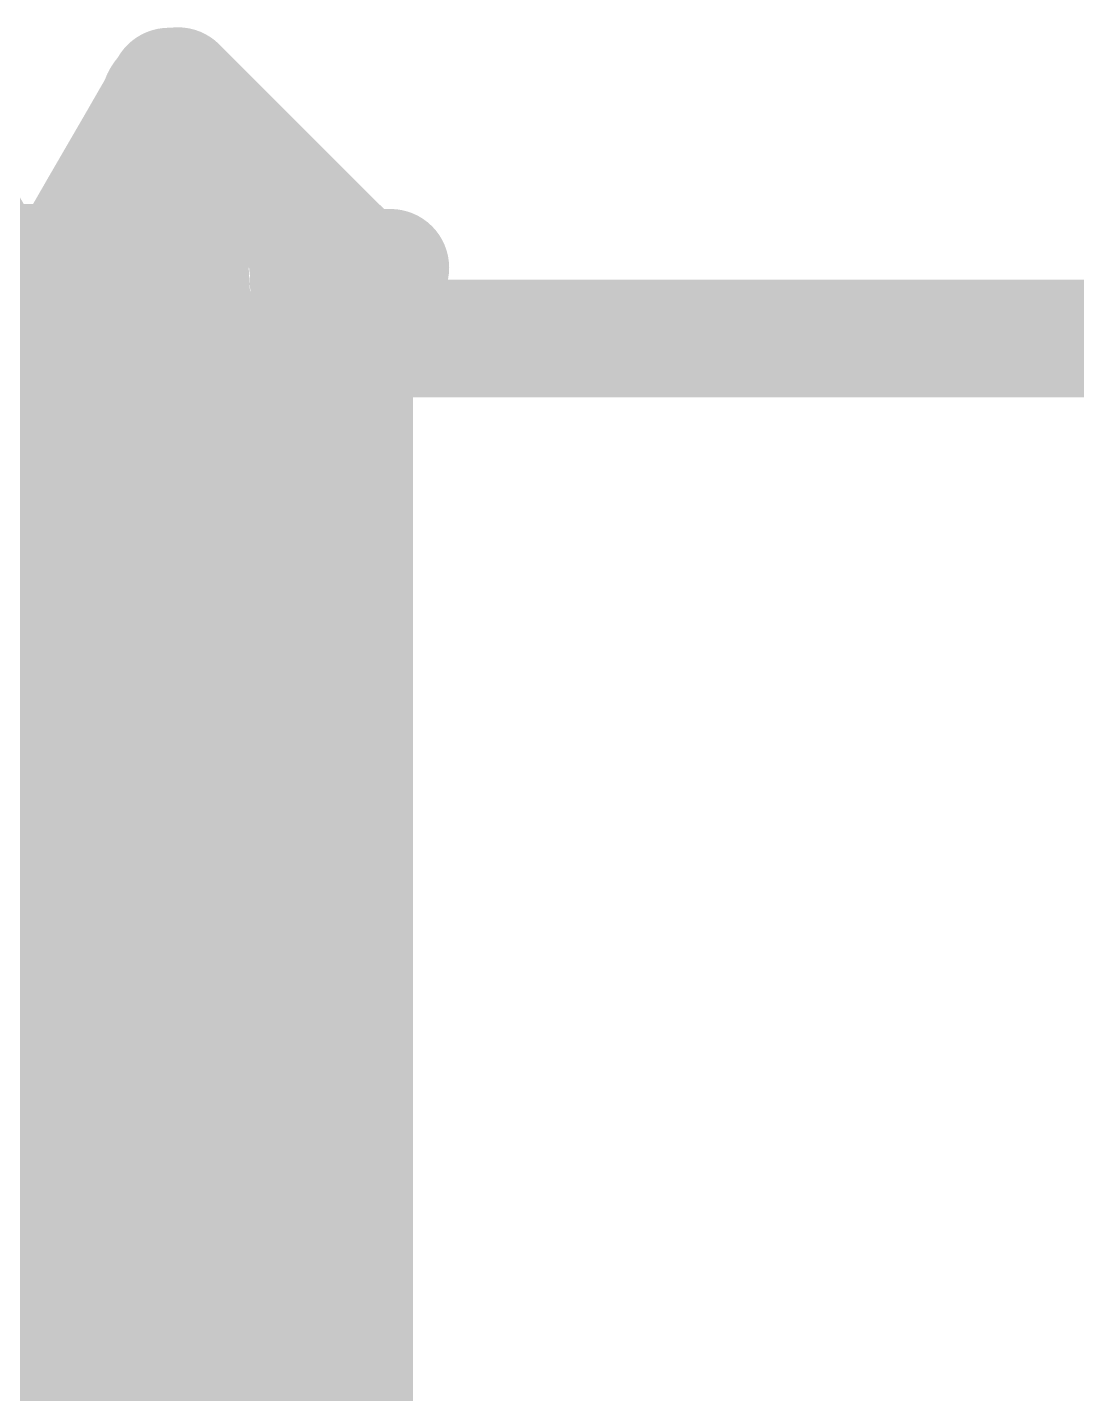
# Model space of a CAD drawing. Header units: millimetres. Extents: x 6.83 to 16.18, y 4.59 to 12.3.
# Drawn here: x 6.9926 to 7.0819, y 9.3141 to 9.4304 of the extents above; entities that cross this region are included whole.
import ezdxf

# ---------------------------------------------------------------- set-up
doc = ezdxf.new("R2010")
doc.units = ezdxf.units.MM
doc.header["$MEASUREMENT"] = 0
doc.layers.add('TopOverlay', color=2, linetype='Continuous')

msp = doc.modelspace()

# ---------------------------------------------------------------- linework, layer by layer
at = {"layer": 'TopOverlay', "const_width": 0.01}
for points in [[(7.00291, 9.42241), (7.00465, 9.42541)], [(7.00457, 9.42502), (7.00541, 9.4243)], [(7.00541, 9.42545), (7.01222, 9.41863)], [(7.00541, 9.4243), (7.00541, 9.42545)], [(7.00541, 9.40093), (7.00541, 9.4243)], [(7.00205, 9.42091), (7.00291, 9.42241)], [(7.00118, 9.41941), (7.00205, 9.42091)], [(7.00031, 9.41791), (7.00118, 9.41941)], [(6.99944, 9.41641), (7.00031, 9.41791)], [(7.01223, 9.41863), (7.02041, 9.41045)], [(7.01223, 9.41863), (7.01695, 9.41045)], [(6.99857, 9.41491), (6.99944, 9.41641)], [(6.98696, 9.41465), (6.98784, 9.41312)], [(6.99771, 9.41341), (6.99857, 9.41491)], [(6.99684, 9.41191), (6.99771, 9.41341)], [(6.98784, 9.41312), (6.9896, 9.41008)], [(6.99597, 9.41041), (6.99684, 9.41191)], [(6.98918, 9.41041), (6.98941, 9.41041)], [(6.98941, 9.41041), (6.99619, 9.41041)], [(6.99582, 9.41015), (6.99597, 9.41041)], [(7.00189, 9.39998), (7.00256, 9.41009)], [(7.01649, 9.40998), (7.02041, 9.40998)], [(7.01652, 9.40883), (7.01695, 9.41045)], [(7.01695, 9.41039), (7.02041, 9.41039)], [(7.02041, 9.19845), (7.02041, 9.41044)], [(7.02041, 9.40862), (7.02041, 9.41039)], [(7.02041, 9.40998), (7.0235, 9.40998)], [(7.02041, 9.40395), (7.16941, 9.40395)], [(7.00122, 9.38764), (7.00189, 9.39998)], [(7.00706, 9.39411), (7.00788, 9.36683)], [(7.00056, 9.37342), (7.00122, 9.38764)], [(6.99172, 9.36133), (6.99311, 9.38604)], [(7.01942, 9.36108), (7.02041, 9.3797)], [(7.01981, 9.36243), (7.02042, 9.37971)], [(6.99989, 9.35761), (7.00056, 9.37342)], [(7.01186, 9.34782), (7.01307, 9.37254)], [(7.00021, 9.36856), (7.00157, 9.33997)], [(6.99338, 9.36677), (6.99476, 9.3372)], [(7.00788, 9.36683), (7.00871, 9.33441)], [(7.01923, 9.34237), (7.01981, 9.36243)], [(6.99034, 9.33086), (6.99172, 9.36133)], [(7.01844, 9.34019), (7.01942, 9.36108)], [(6.99922, 9.34058), (6.99989, 9.35761)], [(7.01065, 9.32004), (7.01186, 9.34782)], [(7.01863, 9.32037), (7.01923, 9.34237)], [(6.99788, 9.30445), (6.99922, 9.34058)], [(7.00157, 9.33997), (7.00293, 9.30809)], [(7.01746, 9.31708), (7.01844, 9.34019)], [(6.99476, 9.3372), (6.99615, 9.30438)], [(7.00871, 9.33441), (7.00955, 9.29956)], [(6.98895, 9.29789), (6.99034, 9.33086)], [(7.01803, 9.29752), (7.01863, 9.32037)], [(7.00944, 9.29103), (7.01065, 9.32004)], [(7.01647, 9.29346), (7.01746, 9.31708)]]:
    msp.add_lwpolyline(points, dxfattribs=at)
for points in [[(7.0039, 9.42319, -0.387677), (7.00457, 9.42502)], [(7.00543, 9.42429, -0.016982), (7.00706, 9.39411)], [(7.00323, 9.41768, -0.011224), (7.0039, 9.42319)], [(7.00256, 9.41009, -0.006836), (7.00323, 9.41768)], [(6.98651, 9.39094, -0.093162), (6.98922, 9.41035)], [(6.98922, 9.41035, -0.085472), (6.9906, 9.40527)], [(6.99449, 9.40335, -0.197635), (6.99588, 9.40889)], [(6.99615, 9.4094, -0.136149), (6.99886, 9.39097)], [(6.9906, 9.40527, -0.016753), (6.99199, 9.39028)], [(7.01307, 9.37254, -0.014486), (7.01549, 9.40488)], [(6.99311, 9.38604, -0.009571), (6.99449, 9.40335)], [(6.99199, 9.39028, -0.004399), (6.99338, 9.36677)], [(6.99886, 9.39097, -0.005231), (7.00021, 9.36856)]]:
    msp.add_lwpolyline(points, format="xyb", dxfattribs=at)
at = {"layer": 'TopOverlay', "const_width": 0.005}
for points in [[(7.00207, 9.42502, 1), (7.00707, 9.42502, 1)], [(7.00207, 9.42502, 1), (7.00707, 9.42502, 1)], [(7.00215, 9.42541, 1), (7.00715, 9.42541, 1)], [(7.00291, 9.42545, 1), (7.00791, 9.42545, 1)], [(7.00291, 9.42545, 1), (7.00791, 9.42545, 1)], [(7.00291, 9.4243, 1), (7.00791, 9.4243, 1)], [(7.00291, 9.4243, 1), (7.00791, 9.4243, 1)], [(7.00291, 9.4243, 1), (7.00791, 9.4243, 1)], [(7.00293, 9.42429, 1), (7.00793, 9.42429, 1)], [(7.0014, 9.42319, 1), (7.0064, 9.42319, 1)], [(7.0014, 9.42319, 1), (7.0064, 9.42319, 1)], [(7.00041, 9.42241, 1), (7.00541, 9.42241, 1)], [(7.00041, 9.42241, 1), (7.00541, 9.42241, 1)], [(6.99955, 9.42091, 1), (7.00455, 9.42091, 1)], [(6.99955, 9.42091, 1), (7.00455, 9.42091, 1)], [(6.99868, 9.41941, 1), (7.00368, 9.41941, 1)], [(6.99868, 9.41941, 1), (7.00368, 9.41941, 1)], [(6.99781, 9.41791, 1), (7.00281, 9.41791, 1)], [(6.99781, 9.41791, 1), (7.00281, 9.41791, 1)], [(7.00972, 9.41863, 1), (7.01472, 9.41863, 1)], [(7.00973, 9.41863, 1), (7.01473, 9.41863, 1)], [(7.00973, 9.41863, 1), (7.01473, 9.41863, 1)], [(7.00073, 9.41768, 1), (7.00573, 9.41768, 1)], [(7.00073, 9.41768, 1), (7.00573, 9.41768, 1)], [(6.99694, 9.41641, 1), (7.00194, 9.41641, 1)], [(6.99694, 9.41641, 1), (7.00194, 9.41641, 1)], [(6.99607, 9.41491, 1), (7.00107, 9.41491, 1)], [(6.99607, 9.41491, 1), (7.00107, 9.41491, 1)], [(6.99521, 9.41341, 1), (7.00021, 9.41341, 1)], [(6.99521, 9.41341, 1), (7.00021, 9.41341, 1)], [(6.98534, 9.41312, 1), (6.99034, 9.41312, 1)], [(6.98534, 9.41312, 1), (6.99034, 9.41312, 1)], [(6.99434, 9.41191, 1), (6.99934, 9.41191, 1)], [(6.99434, 9.41191, 1), (6.99934, 9.41191, 1)], [(6.98668, 9.41041, 1), (6.99168, 9.41041, 1)], [(6.98672, 9.41035, 1), (6.99172, 9.41035, 1)], [(6.98672, 9.41035, 1), (6.99172, 9.41035, 1)], [(6.98691, 9.41041, 1), (6.99191, 9.41041, 1)], [(6.98691, 9.41041, 1), (6.99191, 9.41041, 1)], [(6.9871, 9.41008, 1), (6.9921, 9.41008, 1)], [(6.99332, 9.41015, 1), (6.99832, 9.41015, 1)], [(6.99347, 9.41041, 1), (6.99847, 9.41041, 1)], [(6.99347, 9.41041, 1), (6.99847, 9.41041, 1)], [(6.99369, 9.41041, 1), (6.99869, 9.41041, 1)], [(7.00006, 9.41009, 1), (7.00506, 9.41009, 1)], [(7.00006, 9.41009, 1), (7.00506, 9.41009, 1)], [(7.01399, 9.40998, 1), (7.01899, 9.40998, 1)], [(7.01445, 9.41045, 1), (7.01945, 9.41045, 1)], [(7.01445, 9.41045, 1), (7.01945, 9.41045, 1)], [(7.01445, 9.41039, 1), (7.01945, 9.41039, 1)], [(7.01791, 9.41045, 1), (7.02291, 9.41045, 1)], [(7.01791, 9.41044, 1), (7.02291, 9.41044, 1)], [(7.01791, 9.41039, 1), (7.02291, 9.41039, 1)], [(7.01791, 9.41039, 1), (7.02291, 9.41039, 1)], [(7.01791, 9.40998, 1), (7.02291, 9.40998, 1)], [(7.01791, 9.40998, 1), (7.02291, 9.40998, 1)], [(7.021, 9.40998, 1), (7.026, 9.40998, 1)], [(6.99338, 9.40889, 1), (6.99838, 9.40889, 1)], [(6.99365, 9.4094, 1), (6.99865, 9.4094, 1)], [(7.01402, 9.40883, 1), (7.01902, 9.40883, 1)], [(7.01791, 9.40862, 1), (7.02291, 9.40862, 1)], [(6.9881, 9.40527, 1), (6.9931, 9.40527, 1)], [(6.9881, 9.40527, 1), (6.9931, 9.40527, 1)], [(7.01299, 9.40488, 1), (7.01799, 9.40488, 1)], [(7.01791, 9.40395, 1), (7.02291, 9.40395, 1)], [(6.99199, 9.40335, 1), (6.99699, 9.40335, 1)], [(6.99199, 9.40335, 1), (6.99699, 9.40335, 1)], [(7.00291, 9.40093, 1), (7.00791, 9.40093, 1)], [(6.99939, 9.39998, 1), (7.00439, 9.39998, 1)], [(6.99939, 9.39998, 1), (7.00439, 9.39998, 1)], [(7.00456, 9.39411, 1), (7.00956, 9.39411, 1)], [(7.00456, 9.39411, 1), (7.00956, 9.39411, 1)], [(6.98949, 9.39028, 1), (6.99449, 9.39028, 1)], [(6.98949, 9.39028, 1), (6.99449, 9.39028, 1)], [(6.99636, 9.39097, 1), (7.00136, 9.39097, 1)], [(6.99636, 9.39097, 1), (7.00136, 9.39097, 1)], [(6.99872, 9.38764, 1), (7.00372, 9.38764, 1)], [(6.99872, 9.38764, 1), (7.00372, 9.38764, 1)], [(6.99061, 9.38604, 1), (6.99561, 9.38604, 1)], [(6.99061, 9.38604, 1), (6.99561, 9.38604, 1)], [(7.01791, 9.3797, 1), (7.02291, 9.3797, 1)], [(7.01792, 9.37971, 1), (7.02292, 9.37971, 1)], [(6.99806, 9.37342, 1), (7.00306, 9.37342, 1)], [(6.99806, 9.37342, 1), (7.00306, 9.37342, 1)], [(7.01057, 9.37254, 1), (7.01557, 9.37254, 1)], [(7.01057, 9.37254, 1), (7.01557, 9.37254, 1)], [(6.99771, 9.36856, 1), (7.00271, 9.36856, 1)], [(6.99771, 9.36856, 1), (7.00271, 9.36856, 1)], [(6.99088, 9.36677, 1), (6.99588, 9.36677, 1)], [(6.99088, 9.36677, 1), (6.99588, 9.36677, 1)], [(7.00538, 9.36683, 1), (7.01038, 9.36683, 1)], [(7.00538, 9.36683, 1), (7.01038, 9.36683, 1)], [(7.01731, 9.36243, 1), (7.02231, 9.36243, 1)], [(7.01731, 9.36243, 1), (7.02231, 9.36243, 1)], [(6.98922, 9.36133, 1), (6.99422, 9.36133, 1)], [(6.98922, 9.36133, 1), (6.99422, 9.36133, 1)], [(7.01692, 9.36108, 1), (7.02192, 9.36108, 1)], [(7.01692, 9.36108, 1), (7.02192, 9.36108, 1)], [(6.99739, 9.35761, 1), (7.00239, 9.35761, 1)], [(6.99739, 9.35761, 1), (7.00239, 9.35761, 1)], [(7.00936, 9.34782, 1), (7.01436, 9.34782, 1)], [(7.00936, 9.34782, 1), (7.01436, 9.34782, 1)], [(7.01673, 9.34237, 1), (7.02173, 9.34237, 1)], [(7.01673, 9.34237, 1), (7.02173, 9.34237, 1)], [(6.99672, 9.34058, 1), (7.00172, 9.34058, 1)], [(6.99672, 9.34058, 1), (7.00172, 9.34058, 1)], [(6.99907, 9.33997, 1), (7.00407, 9.33997, 1)], [(6.99907, 9.33997, 1), (7.00407, 9.33997, 1)], [(7.01594, 9.34019, 1), (7.02094, 9.34019, 1)], [(7.01594, 9.34019, 1), (7.02094, 9.34019, 1)], [(6.99226, 9.3372, 1), (6.99726, 9.3372, 1)], [(6.99226, 9.3372, 1), (6.99726, 9.3372, 1)], [(7.00621, 9.33441, 1), (7.01121, 9.33441, 1)], [(7.00621, 9.33441, 1), (7.01121, 9.33441, 1)], [(6.98784, 9.33086, 1), (6.99284, 9.33086, 1)], [(6.98784, 9.33086, 1), (6.99284, 9.33086, 1)], [(7.01613, 9.32037, 1), (7.02113, 9.32037, 1)], [(7.01613, 9.32037, 1), (7.02113, 9.32037, 1)], [(7.00815, 9.32004, 1), (7.01315, 9.32004, 1)], [(7.00815, 9.32004, 1), (7.01315, 9.32004, 1)], [(7.01496, 9.31708, 1), (7.01996, 9.31708, 1)], [(7.01496, 9.31708, 1), (7.01996, 9.31708, 1)]]:
    msp.add_lwpolyline(points, format="xyb", close=True, dxfattribs=at)

doc.saveas('drawing.dxf')
